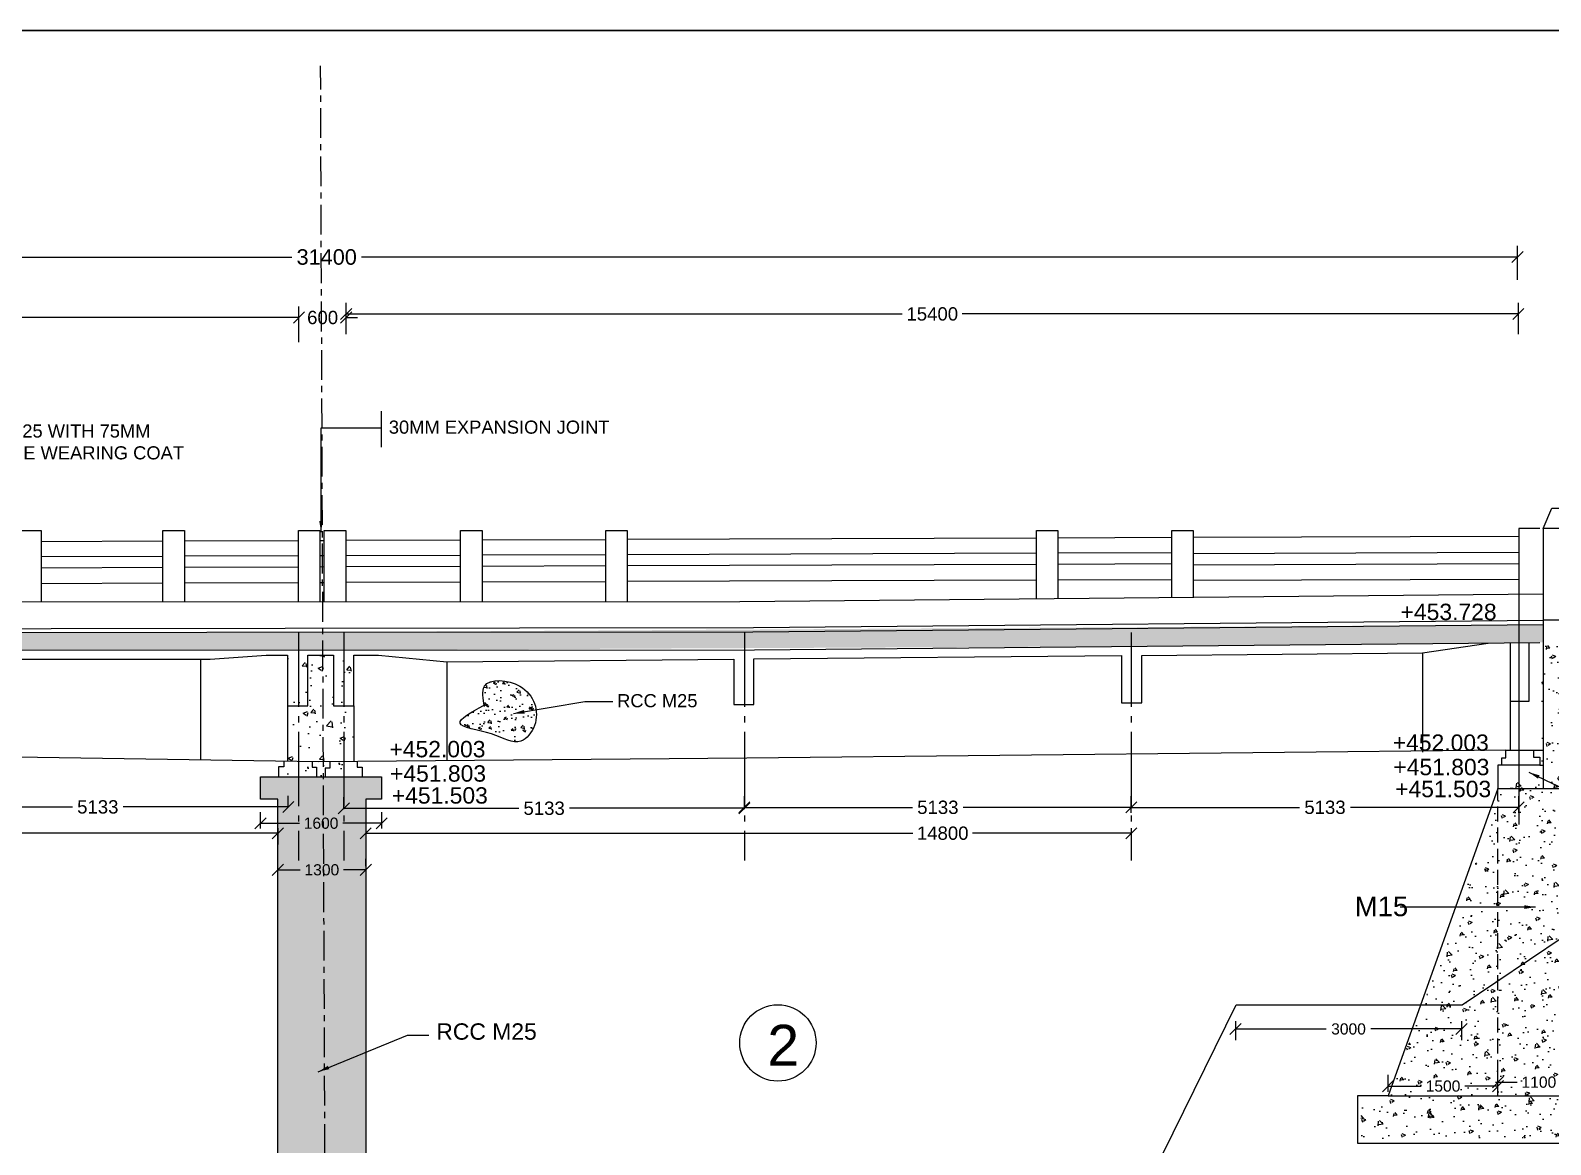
# Model space of a CAD drawing. Header units: inches. Extents: x 20221.8 to 20320.1, y 17529.5 to 17601.
# Drawn here: x 20250.09 to 20274.59, y 17582.99 to 17600.95 of the extents above; entities that cross this region are included whole.
import ezdxf

# ---------------------------------------------------------------- set-up
doc = ezdxf.new("R2010")
doc.units = ezdxf.units.IN
doc.header["$MEASUREMENT"] = 0
doc.linetypes.add('ACAD_ISO02W100', pattern=[15, 12, -3])
doc.linetypes.add('ACAD_ISO04W100', pattern=[30, 24, -3, 0, -3])
for name, color, linetype in [('DIMENSION', 255, 'Continuous'), ('DRAWING', 2, 'Continuous'), ('HATCH', 7, 'Continuous'), ('TEXT', 255, 'Continuous')]:
    doc.layers.add(name, color=color, linetype=linetype)
doc.styles.get("Standard").update_dxf_attribs({"font": 'arial.ttf'})
doc.dimstyles.get("Standard").update_dxf_attribs({"dimtxt": 0.18, "dimasz": 0.18, "dimexe": 0.18, "dimexo": 0.0625, "dimgap": 0.09, "dimtad": 0, "dimtih": 1, "dimtoh": 1, "dimdec": 4, "dimzin": 0, "dimdsep": 46, "dimtxsty": 'Standard', "dimblk": 'OBLIQUE', "dimcen": 0.09, "dimadec": 0, "dimazin": 0, "dimtfac": 1, "dimtdec": 4, "dimtofl": 0, "dimtmove": 0, "dimatfit": 3, "dimfxl": 1, "dimtolj": 1, "dimtzin": 0, "dimarcsym": 0})
pattern_1 = [(50, (0, 0), (0.717260183, -0.062752135), [0.075, -0.825]), (355, (0, 0), (-0.138751334, 0.752192134), [0.06, -0.66]), (100.4514, (0.0598, -0.0052), (0.578509382, 0.689439542), [0.06374019, -0.701142112]), (46.1842, (0, 0.2), (1.06724105, -0.165519014), [0.1125, -1.2375]), (96.6356, (0.0889, 0.1862), (0.934662706, 0.97411787), [0.09561029, -1.051713]), (351.1842, (0, 0.2), (0.934661945, 0.9741186), [0.09, -0.99]), (21, (0.1, 0.15), (0.596907052, -0.402618891), [0.075, -0.825]), (326, (0.1, 0.15), (0.243315332, 0.725150045), [0.06, -0.66]), (71.4514, (0.14974, 0.11645), (0.840222629, 0.322530497), [0.06374019, -0.701142112]), (37.5, (0, 0), (0.0121598553, 0.3328938538), [0, -0.652, 0, -0.67, 0, -0.6625]), (7.5, (0, 0), (0.2630695374, 0.394411712), [0, -0.382, 0, -0.637, 0, -0.2525]), (327.5, (-0.223, 0), (0.5338224362, -0.0225548717), [0, -0.25, 0, -0.78, 0, -1.035]), (317.5, (-0.323, 0), (0.583186169, 0.100104982), [0, -0.325, 0, -0.518, 0, -0.735])]

# ---------------------------------------------------------------- blocks, each defined once
blk = doc.blocks.new('_Oblique')
at = {"color": 0, "linetype": 'ByBlock', "lineweight": -2}
blk.add_line((-0.5, -0.5), (0.5, 0.5), dxfattribs=at)
blk = doc.blocks.new('*D97')
at = {"layer": 'Defpoints', "color": 0, "transparency": 16777216}
for p in [(20273.743, 17583.937), (20271.972, 17583.783), (20273.743, 17583.783)]:
    blk.add_point(p, dxfattribs=at)
at = {"layer": 'DIMENSION', "color": 0, "lineweight": -2, "transparency": 16777216}
for p, q in [((20271.972, 17583.846), (20271.972, 17584.117)), ((20273.743, 17583.846), (20273.743, 17584.117)), ((20271.972, 17583.937), (20272.508, 17583.937)), ((20273.743, 17583.937), (20273.208, 17583.937))]:
    blk.add_line(p, q, dxfattribs=at)
at = {"layer": 'DIMENSION', "color": 0, "lineweight": -2, "transparency": 16777216, "xscale": 0.18, "yscale": 0.18, "zscale": 0.18, "rotation": 180}
blk.add_blockref('_Oblique', (20271.972, 17583.937), dxfattribs=at)
at = {"layer": 'DIMENSION', "color": 0, "lineweight": -2, "transparency": 16777216, "xscale": 0.18, "yscale": 0.18, "zscale": 0.18}
blk.add_blockref('_Oblique', (20273.743, 17583.937), dxfattribs=at)
at = {"layer": 'DIMENSION', "color": 0, "transparency": 16777216, "insert": (20272.858, 17583.937), "char_height": 0.18, "attachment_point": 5}
blk.add_mtext('\\A1;1500', dxfattribs=at)
blk = doc.blocks.new('*D98')
at = {"layer": 'Defpoints', "color": 0, "transparency": 16777216}
for p in [(20275.062, 17584), (20273.743, 17583.783), (20275.062, 17583.783)]:
    blk.add_point(p, dxfattribs=at)
at = {"layer": 'DIMENSION', "color": 0, "lineweight": -2, "transparency": 16777216}
for p, q in [((20273.743, 17583.846), (20273.743, 17584.18)), ((20275.062, 17583.846), (20275.062, 17584.18)), ((20273.743, 17584), (20274.053, 17584)), ((20275.062, 17584), (20274.753, 17584))]:
    blk.add_line(p, q, dxfattribs=at)
at = {"layer": 'DIMENSION', "color": 0, "lineweight": -2, "transparency": 16777216, "xscale": 0.18, "yscale": 0.18, "zscale": 0.18, "rotation": 180}
blk.add_blockref('_Oblique', (20273.743, 17584), dxfattribs=at)
at = {"layer": 'DIMENSION', "color": 0, "lineweight": -2, "transparency": 16777216, "xscale": 0.18, "yscale": 0.18, "zscale": 0.18}
blk.add_blockref('_Oblique', (20275.062, 17584), dxfattribs=at)
at = {"layer": 'DIMENSION', "color": 0, "transparency": 16777216, "insert": (20274.403, 17584), "char_height": 0.18, "attachment_point": 5}
blk.add_mtext('\\A1;1100', dxfattribs=at)
blk = doc.blocks.new('*D100')
at = {"layer": 'Defpoints', "color": 0, "transparency": 16777216}
for p in [(20269.513, 17585.045), (20273.157, 17585.045), (20273.157, 17584.858)]:
    blk.add_point(p, dxfattribs=at)
at = {"layer": 'DIMENSION', "color": 0, "lineweight": -2, "transparency": 16777216}
for p, q in [((20269.513, 17584.983), (20269.513, 17584.678)), ((20269.513, 17584.858), (20270.977, 17584.858)), ((20273.157, 17584.858), (20271.693, 17584.858)), ((20273.157, 17584.983), (20273.157, 17584.678))]:
    blk.add_line(p, q, dxfattribs=at)
at = {"layer": 'DIMENSION', "color": 0, "lineweight": -2, "transparency": 16777216, "xscale": 0.18, "yscale": 0.18, "zscale": 0.18, "rotation": 180}
blk.add_blockref('_Oblique', (20269.513, 17584.858), dxfattribs=at)
at = {"layer": 'DIMENSION', "color": 0, "lineweight": -2, "transparency": 16777216, "xscale": 0.18, "yscale": 0.18, "zscale": 0.18}
blk.add_blockref('_Oblique', (20273.157, 17584.858), dxfattribs=at)
at = {"layer": 'DIMENSION', "color": 0, "transparency": 16777216, "insert": (20271.335, 17584.858), "char_height": 0.18, "attachment_point": 5}
blk.add_mtext('\\A1;3000', dxfattribs=at)
blk = doc.blocks.new('*D101')
at = {"layer": 'Defpoints', "color": 0, "transparency": 16777216}
for p in [(20267.834, 17588.43), (20267.834, 17588.282), (20274.078, 17588.282)]:
    blk.add_point(p, dxfattribs=at)
at = {"layer": 'DIMENSION', "color": 0, "lineweight": -2, "transparency": 16777216}
for p, q in [((20267.834, 17588.344), (20267.834, 17588.61)), ((20274.078, 17588.344), (20274.078, 17588.61)), ((20267.834, 17588.43), (20270.546, 17588.43)), ((20274.078, 17588.43), (20271.366, 17588.43))]:
    blk.add_line(p, q, dxfattribs=at)
at = {"layer": 'DIMENSION', "color": 0, "lineweight": -2, "transparency": 16777216, "xscale": 0.18, "yscale": 0.18, "zscale": 0.18, "rotation": 180}
blk.add_blockref('_Oblique', (20267.834, 17588.43), dxfattribs=at)
at = {"layer": 'DIMENSION', "color": 0, "lineweight": -2, "transparency": 16777216, "xscale": 0.18, "yscale": 0.18, "zscale": 0.18}
blk.add_blockref('_Oblique', (20274.078, 17588.43), dxfattribs=at)
at = {"layer": 'DIMENSION', "color": 0, "transparency": 16777216, "insert": (20270.956, 17588.43), "char_height": 0.2143, "attachment_point": 5}
blk.add_mtext('\\A1;5133', dxfattribs=at)
blk = doc.blocks.new('*D102')
at = {"layer": 'Defpoints', "color": 0, "transparency": 16777216}
for p in [(20255.497, 17588.157), (20255.497, 17588.013), (20267.834, 17588.157)]:
    blk.add_point(p, dxfattribs=at)
at = {"layer": 'DIMENSION', "color": 0, "lineweight": -2, "transparency": 16777216}
for p, q in [((20255.497, 17588.095), (20255.497, 17587.833)), ((20255.497, 17588.013), (20264.312, 17588.013)), ((20267.834, 17588.013), (20265.278, 17588.013)), ((20267.834, 17588.095), (20267.834, 17587.833))]:
    blk.add_line(p, q, dxfattribs=at)
at = {"layer": 'DIMENSION', "color": 0, "lineweight": -2, "transparency": 16777216, "xscale": 0.18, "yscale": 0.18, "zscale": 0.18, "rotation": 180}
blk.add_blockref('_Oblique', (20255.497, 17588.013), dxfattribs=at)
at = {"layer": 'DIMENSION', "color": 0, "lineweight": -2, "transparency": 16777216, "xscale": 0.18, "yscale": 0.18, "zscale": 0.18}
blk.add_blockref('_Oblique', (20267.834, 17588.013), dxfattribs=at)
at = {"layer": 'DIMENSION', "color": 0, "transparency": 16777216, "insert": (20264.795, 17588.013), "char_height": 0.2143, "attachment_point": 5}
blk.add_mtext('\\A1;14800', dxfattribs=at)
blk = doc.blocks.new('*D103')
at = {"layer": 'Defpoints', "color": 0, "transparency": 16777216}
for p in [(20261.599, 17588.43), (20261.599, 17588.353), (20267.834, 17588.353)]:
    blk.add_point(p, dxfattribs=at)
at = {"layer": 'DIMENSION', "color": 0, "lineweight": -2, "transparency": 16777216}
for p, q in [((20261.599, 17588.415), (20261.599, 17588.61)), ((20267.834, 17588.415), (20267.834, 17588.61)), ((20261.599, 17588.43), (20264.307, 17588.43)), ((20267.834, 17588.43), (20265.127, 17588.43))]:
    blk.add_line(p, q, dxfattribs=at)
at = {"layer": 'DIMENSION', "color": 0, "lineweight": -2, "transparency": 16777216, "xscale": 0.18, "yscale": 0.18, "zscale": 0.18, "rotation": 180}
blk.add_blockref('_Oblique', (20261.599, 17588.43), dxfattribs=at)
at = {"layer": 'DIMENSION', "color": 0, "lineweight": -2, "transparency": 16777216, "xscale": 0.18, "yscale": 0.18, "zscale": 0.18}
blk.add_blockref('_Oblique', (20267.834, 17588.43), dxfattribs=at)
at = {"layer": 'DIMENSION', "color": 0, "transparency": 16777216, "insert": (20264.717, 17588.43), "char_height": 0.2143, "attachment_point": 5}
blk.add_mtext('\\A1;5133', dxfattribs=at)
blk = doc.blocks.new('*D104')
at = {"layer": 'Defpoints', "color": 0, "transparency": 16777216}
for p in [(20255.145, 17588.415), (20255.145, 17588.338), (20261.599, 17588.338)]:
    blk.add_point(p, dxfattribs=at)
at = {"layer": 'DIMENSION', "color": 0, "lineweight": -2, "transparency": 16777216}
for p, q in [((20255.145, 17588.401), (20255.145, 17588.595)), ((20261.599, 17588.401), (20261.599, 17588.595)), ((20255.145, 17588.415), (20257.962, 17588.415)), ((20261.599, 17588.415), (20258.782, 17588.415))]:
    blk.add_line(p, q, dxfattribs=at)
at = {"layer": 'DIMENSION', "color": 0, "lineweight": -2, "transparency": 16777216, "xscale": 0.18, "yscale": 0.18, "zscale": 0.18, "rotation": 180}
blk.add_blockref('_Oblique', (20255.145, 17588.415), dxfattribs=at)
at = {"layer": 'DIMENSION', "color": 0, "lineweight": -2, "transparency": 16777216, "xscale": 0.18, "yscale": 0.18, "zscale": 0.18}
blk.add_blockref('_Oblique', (20261.599, 17588.415), dxfattribs=at)
at = {"layer": 'DIMENSION', "color": 0, "transparency": 16777216, "insert": (20258.372, 17588.415), "char_height": 0.2143, "attachment_point": 5}
blk.add_mtext('\\A1;5133', dxfattribs=at)
blk = doc.blocks.new('*D105')
at = {"layer": 'Defpoints', "color": 0, "transparency": 16777216}
for p in [(20253.801, 17588.027), (20255.754, 17588.174), (20255.754, 17588.027)]:
    blk.add_point(p, dxfattribs=at)
at = {"layer": 'DIMENSION', "color": 0, "lineweight": -2, "transparency": 16777216}
for p, q in [((20253.801, 17588.089), (20253.801, 17588.354)), ((20255.754, 17588.089), (20255.754, 17588.354)), ((20253.801, 17588.174), (20254.427, 17588.174)), ((20255.754, 17588.174), (20255.127, 17588.174))]:
    blk.add_line(p, q, dxfattribs=at)
at = {"layer": 'DIMENSION', "color": 0, "lineweight": -2, "transparency": 16777216, "xscale": 0.18, "yscale": 0.18, "zscale": 0.18, "rotation": 180}
blk.add_blockref('_Oblique', (20253.801, 17588.174), dxfattribs=at)
at = {"layer": 'DIMENSION', "color": 0, "lineweight": -2, "transparency": 16777216, "xscale": 0.18, "yscale": 0.18, "zscale": 0.18}
blk.add_blockref('_Oblique', (20255.754, 17588.174), dxfattribs=at)
at = {"layer": 'DIMENSION', "color": 0, "transparency": 16777216, "insert": (20254.777, 17588.174), "char_height": 0.18, "attachment_point": 5}
blk.add_mtext('\\A1;1600', dxfattribs=at)
blk = doc.blocks.new('*D106')
at = {"layer": 'Defpoints', "color": 0, "transparency": 16777216}
for p in [(20254.081, 17587.423), (20255.499, 17587.423), (20255.499, 17587.423)]:
    blk.add_point(p, dxfattribs=at)
at = {"layer": 'DIMENSION', "color": 0, "lineweight": -2, "transparency": 16777216}
for p, q in [((20254.081, 17587.485), (20254.081, 17587.603)), ((20255.499, 17587.485), (20255.499, 17587.603)), ((20254.081, 17587.423), (20254.44, 17587.423)), ((20255.499, 17587.423), (20255.14, 17587.423))]:
    blk.add_line(p, q, dxfattribs=at)
at = {"layer": 'DIMENSION', "color": 0, "lineweight": -2, "transparency": 16777216, "xscale": 0.18, "yscale": 0.18, "zscale": 0.18, "rotation": 180}
blk.add_blockref('_Oblique', (20254.081, 17587.423), dxfattribs=at)
at = {"layer": 'DIMENSION', "color": 0, "lineweight": -2, "transparency": 16777216, "xscale": 0.18, "yscale": 0.18, "zscale": 0.18}
blk.add_blockref('_Oblique', (20255.499, 17587.423), dxfattribs=at)
at = {"layer": 'DIMENSION', "color": 0, "transparency": 16777216, "insert": (20254.79, 17587.423), "char_height": 0.18, "attachment_point": 5}
blk.add_mtext('\\A1;1300', dxfattribs=at)
blk = doc.blocks.new('*D109')
at = {"layer": 'Defpoints', "color": 0, "transparency": 16777216}
for p in [(20248.109, 17588.374), (20254.249, 17588.437), (20254.249, 17588.374)]:
    blk.add_point(p, dxfattribs=at)
at = {"layer": 'DIMENSION', "color": 0, "lineweight": -2, "transparency": 16777216}
for p, q in [((20248.109, 17588.436), (20248.109, 17588.617)), ((20254.249, 17588.436), (20254.249, 17588.617)), ((20248.109, 17588.437), (20250.769, 17588.437)), ((20254.249, 17588.437), (20251.589, 17588.437))]:
    blk.add_line(p, q, dxfattribs=at)
at = {"layer": 'DIMENSION', "color": 0, "lineweight": -2, "transparency": 16777216, "xscale": 0.18, "yscale": 0.18, "zscale": 0.18, "rotation": 180}
blk.add_blockref('_Oblique', (20248.109, 17588.437), dxfattribs=at)
at = {"layer": 'DIMENSION', "color": 0, "lineweight": -2, "transparency": 16777216, "xscale": 0.18, "yscale": 0.18, "zscale": 0.18}
blk.add_blockref('_Oblique', (20254.249, 17588.437), dxfattribs=at)
at = {"layer": 'DIMENSION', "color": 0, "transparency": 16777216, "insert": (20251.179, 17588.437), "char_height": 0.2143, "attachment_point": 5}
blk.add_mtext('\\A1;5133', dxfattribs=at)
blk = doc.blocks.new('*D110')
at = {"layer": 'Defpoints', "color": 0, "transparency": 16777216}
for p in [(20236.071, 17588.157), (20236.071, 17588.013), (20254.081, 17588.157)]:
    blk.add_point(p, dxfattribs=at)
at = {"layer": 'DIMENSION', "color": 0, "lineweight": -2, "transparency": 16777216}
for p, q in [((20236.071, 17588.095), (20236.071, 17587.833)), ((20236.071, 17588.013), (20244.975, 17588.013)), ((20254.081, 17588.013), (20245.94, 17588.013)), ((20254.081, 17588.095), (20254.081, 17587.833))]:
    blk.add_line(p, q, dxfattribs=at)
at = {"layer": 'DIMENSION', "color": 0, "lineweight": -2, "transparency": 16777216, "xscale": 0.18, "yscale": 0.18, "zscale": 0.18, "rotation": 180}
blk.add_blockref('_Oblique', (20236.071, 17588.013), dxfattribs=at)
at = {"layer": 'DIMENSION', "color": 0, "lineweight": -2, "transparency": 16777216, "xscale": 0.18, "yscale": 0.18, "zscale": 0.18}
blk.add_blockref('_Oblique', (20254.081, 17588.013), dxfattribs=at)
at = {"layer": 'DIMENSION', "color": 0, "transparency": 16777216, "insert": (20245.457, 17588.013), "char_height": 0.2143, "attachment_point": 5}
blk.add_mtext('\\A1;14800', dxfattribs=at)
blk = doc.blocks.new('*D131')
at = {"layer": 'Defpoints', "color": 0, "transparency": 16777216}
for p in [(20254.421, 17596.325), (20235.69, 17595.866), (20254.421, 17595.866)]:
    blk.add_point(p, dxfattribs=at)
at = {"layer": 'DIMENSION', "color": 0, "lineweight": -2, "transparency": 16777216}
for p, q in [((20235.69, 17595.928), (20235.69, 17596.505)), ((20254.421, 17595.928), (20254.421, 17596.505)), ((20235.69, 17596.325), (20244.573, 17596.325)), ((20254.421, 17596.325), (20245.538, 17596.325))]:
    blk.add_line(p, q, dxfattribs=at)
at = {"layer": 'DIMENSION', "color": 0, "lineweight": -2, "transparency": 16777216, "xscale": 0.18, "yscale": 0.18, "zscale": 0.18, "rotation": 180}
blk.add_blockref('_Oblique', (20235.69, 17596.325), dxfattribs=at)
at = {"layer": 'DIMENSION', "color": 0, "lineweight": -2, "transparency": 16777216, "xscale": 0.18, "yscale": 0.18, "zscale": 0.18}
blk.add_blockref('_Oblique', (20254.421, 17596.325), dxfattribs=at)
at = {"layer": 'DIMENSION', "color": 0, "transparency": 16777216, "insert": (20245.055, 17596.325), "char_height": 0.2143, "attachment_point": 5}
blk.add_mtext('\\A1;15400', dxfattribs=at)
blk = doc.blocks.new('*D132')
at = {"layer": 'Defpoints', "color": 0, "transparency": 16777216}
for p in [(20255.182, 17596.325), (20254.421, 17595.994), (20255.182, 17595.994)]:
    blk.add_point(p, dxfattribs=at)
at = {"layer": 'DIMENSION', "color": 0, "lineweight": -2, "transparency": 16777216}
for p, q in [((20254.421, 17596.057), (20254.421, 17596.505)), ((20255.182, 17596.057), (20255.182, 17596.505)), ((20254.421, 17596.325), (20254.241, 17596.325)), ((20255.182, 17596.325), (20255.362, 17596.325))]:
    blk.add_line(p, q, dxfattribs=at)
at = {"layer": 'DIMENSION', "color": 0, "lineweight": -2, "transparency": 16777216, "xscale": 0.18, "yscale": 0.18, "zscale": 0.18}
blk.add_blockref('_Oblique', (20254.421, 17596.325), dxfattribs=at)
at = {"layer": 'DIMENSION', "color": 0, "lineweight": -2, "transparency": 16777216, "xscale": 0.18, "yscale": 0.18, "zscale": 0.18, "rotation": 180}
blk.add_blockref('_Oblique', (20255.182, 17596.325), dxfattribs=at)
at = {"layer": 'DIMENSION', "color": 0, "transparency": 16777216, "insert": (20254.802, 17596.325), "char_height": 0.2143, "attachment_point": 5}
blk.add_mtext('\\A1;600', dxfattribs=at)
blk = doc.blocks.new('*D133')
at = {"layer": 'Defpoints', "color": 0, "transparency": 16777216}
for p in [(20274.072, 17596.383), (20255.182, 17595.994), (20274.072, 17595.994)]:
    blk.add_point(p, dxfattribs=at)
at = {"layer": 'DIMENSION', "color": 0, "lineweight": -2, "transparency": 16777216}
for p, q in [((20255.182, 17596.057), (20255.182, 17596.563)), ((20255.182, 17596.383), (20264.144, 17596.383)), ((20274.072, 17596.383), (20265.11, 17596.383)), ((20274.072, 17596.057), (20274.072, 17596.563))]:
    blk.add_line(p, q, dxfattribs=at)
at = {"layer": 'DIMENSION', "color": 0, "lineweight": -2, "transparency": 16777216, "xscale": 0.18, "yscale": 0.18, "zscale": 0.18, "rotation": 180}
blk.add_blockref('_Oblique', (20255.182, 17596.383), dxfattribs=at)
at = {"layer": 'DIMENSION', "color": 0, "lineweight": -2, "transparency": 16777216, "xscale": 0.18, "yscale": 0.18, "zscale": 0.18}
blk.add_blockref('_Oblique', (20274.072, 17596.383), dxfattribs=at)
at = {"layer": 'DIMENSION', "color": 0, "transparency": 16777216, "insert": (20264.627, 17596.383), "char_height": 0.2143, "attachment_point": 5}
blk.add_mtext('\\A1;15400', dxfattribs=at)
blk = doc.blocks.new('*D134')
at = {"layer": 'Defpoints', "color": 0, "transparency": 16777216}
for p in [(20274.058, 17597.3), (20235.678, 17596.87), (20274.058, 17596.87)]:
    blk.add_point(p, dxfattribs=at)
at = {"layer": 'DIMENSION', "color": 0, "lineweight": -2, "transparency": 16777216}
for p, q in [((20235.678, 17596.932), (20235.678, 17597.48)), ((20274.058, 17596.932), (20274.058, 17597.48)), ((20235.678, 17597.3), (20254.308, 17597.3)), ((20274.058, 17597.3), (20255.428, 17597.3))]:
    blk.add_line(p, q, dxfattribs=at)
at = {"layer": 'DIMENSION', "color": 0, "lineweight": -2, "transparency": 16777216, "xscale": 0.18, "yscale": 0.18, "zscale": 0.18, "rotation": 180}
blk.add_blockref('_Oblique', (20235.678, 17597.3), dxfattribs=at)
at = {"layer": 'DIMENSION', "color": 0, "lineweight": -2, "transparency": 16777216, "xscale": 0.18, "yscale": 0.18, "zscale": 0.18}
blk.add_blockref('_Oblique', (20274.058, 17597.3), dxfattribs=at)
at = {"layer": 'DIMENSION', "color": 0, "transparency": 16777216, "insert": (20254.868, 17597.3), "char_height": 0.25, "attachment_point": 5}
blk.add_mtext('\\A1;31400', dxfattribs=at)

msp = doc.modelspace()

# ---------------------------------------------------------------- hatches: boundary and pattern name
at = {"layer": 'HATCH'}
h = msp.add_hatch(dxfattribs=at)
h.set_pattern_fill('AR-CONC', color=256, scale=0.1, style=0)
h.set_pattern_definition(pattern_1)
h.paths.add_polyline_path([(20235.32752, 17591.24292), (20254.80573, 17591.2536), (20274.47361, 17591.37535), (20274.47818, 17591.091), (20267.83395, 17591.0256), (20255.02275, 17590.96571), (20247.95521, 17590.96184), (20235.32708, 17590.9552)])
h = msp.add_hatch(dxfattribs=at)
h.set_pattern_fill('AR-CONC', color=256, scale=0.076, style=0)
h.set_pattern_definition([(130, (39498.009, 879.34216), (-0.545117739, -0.0476916226), [0.057, -0.627]), (185, (39498.009, 879.34216), (0.105451014, 0.571666022), [0.0456, -0.5016]), (79.5486, (39497.96356, 879.3382), (-0.43966713, 0.523974052), [0.048442544, -0.532868005]), (133.8158, (39498.009, 879.49416), (-0.811103197, -0.125794451), [0.0855, -0.9405]), (83.3644, (39497.9414, 879.4837), (-0.710343656, 0.740329582), [0.07266382, -0.79930188]), (188.8158, (39498.009, 879.4942), (-0.710343078, 0.740330137), [0.0684, -0.7524]), (159, (39497.933, 879.45616), (-0.45364936, -0.305990357), [0.057, -0.627]), (214, (39497.933, 879.45616), (-0.184919652, 0.551114034), [0.0456, -0.5016]), (108.5486, (39497.8952, 879.43066), (-0.638569198, 0.245123177), [0.048442544, -0.532868005]), (142.5, (39498.009, 879.34216), (-0.00924149, 0.2529993289), [0, -0.49552, 0, -0.5092, 0, -0.5035]), (172.5, (39498.009, 879.34216), (-0.1999328485, 0.299752901), [0, -0.29032, 0, -0.48412, 0, -0.1919]), (212.5, (39498.17847, 879.34216), (-0.4057050515, -0.0171417025), [0, -0.19, 0, -0.5928, 0, -0.7866]), (222.5, (39498.25447, 879.34216), (-0.4432214887, 0.0760797866), [0, -0.247, 0, -0.39368, 0, -0.5586])])
h.paths.add_polyline_path([(20276.30976, 17583.09758), (20271.53429, 17583.09758), (20271.53429, 17583.8086), (20272.00334, 17583.8086), (20273.74151, 17588.49873), (20273.80056, 17588.84737), (20274.45117, 17588.84737), (20274.44826, 17590.7496), (20274.44774, 17591.09133), (20275.03165, 17591.06884), (20275.02788, 17588.36306), (20275.84006, 17583.8086), (20276.30976, 17583.8086)])
h = msp.add_hatch(dxfattribs=at)
h.set_pattern_fill('AR-CONC', color=256, scale=0.1, style=0)
h.set_pattern_definition(pattern_1)
h.paths.add_polyline_path([(20254.23563, 17590.88488), (20255.30592, 17590.88488), (20255.30592, 17589.25865), (20255.35944, 17588.92296), (20254.23546, 17588.92296), (20254.23563, 17589.17195)])
h = msp.add_hatch(dxfattribs=at)
h.set_pattern_fill('AR-CONC', color=256, scale=0.05, style=0)
h.set_pattern_definition([(50, (0, 0), (0.3586300913, -0.0313760675), [0.0375, -0.4125]), (355, (0, 0), (-0.069375667, 0.376096067), [0.03, -0.33]), (100.4514, (0.0299, -0.0026), (0.289254691, 0.344719771), [0.031870095, -0.350571056]), (46.1842, (0, 0.1), (0.533620524, -0.082759507), [0.05625, -0.61875]), (96.6356, (0.04447, 0.0931), (0.467331353, 0.487058935), [0.047805144, -0.5258565]), (351.1842, (0, 0.1), (0.467330973, 0.4870593), [0.045, -0.495]), (21, (0.05, 0.075), (0.298453526, -0.2013094453), [0.0375, -0.4125]), (326, (0.05, 0.075), (0.121657666, 0.3625750225), [0.03, -0.33]), (71.4514, (0.07487, 0.05822), (0.4201113143, 0.1612652484), [0.031870095, -0.350571056]), (37.5, (0, 0), (0.00607992766, 0.1664469269), [0, -0.326, 0, -0.335, 0, -0.33125]), (7.5, (0, 0), (0.1315347687, 0.197205856), [0, -0.191, 0, -0.3185, 0, -0.12625]), (327.5, (-0.1115, 0), (0.2669112181, -0.0112774359), [0, -0.125, 0, -0.39, 0, -0.5175]), (317.5, (-0.1615, 0), (0.2915930847, 0.0500524912), [0, -0.1625, 0, -0.259, 0, -0.3675])])
edge = h.paths.add_edge_path()
edge.add_spline(control_points=[(20257.41008, 17590.05488), (20257.38682, 17590.18018), (20257.32281, 17590.5251), (20258.13521, 17590.47364), (20258.34583, 17589.84791), (20257.96475, 17589.3774), (20257.56164, 17589.6618), (20256.78316, 17589.73112), (20257.19997, 17589.96369), (20257.39572, 17590.07291)], knot_values=[0, 0, 0, 0, 0.32649198, 0.89875772, 1.57151839, 1.90658527, 2.39373891, 2.93078862, 3.40631695, 3.40631695, 3.40631695, 3.40631695], degree=3, periodic=0)
h = msp.add_hatch(dxfattribs=at)
h.set_pattern_fill('AR-CONC', color=256, scale=0.1, style=0)
h.set_pattern_definition(pattern_1)
h.paths.add_polyline_path([(20255.49902, 17588.56013), (20255.75351, 17588.56013), (20255.75351, 17588.92296), (20253.80083, 17588.92296), (20253.80083, 17588.56013), (20254.08067, 17588.56013), (20254.08067, 17577.83876), (20255.49902, 17577.83876)])
h.paths.add_polyline_path([(20255.49902, 17577.83876), (20254.08067, 17577.83876), (20254.08067, 17572.06928), (20255.49902, 17572.06928)])

# ---------------------------------------------------------------- linework, layer by layer
at = {"layer": 'DIMENSION'}
msp.add_lwpolyline([(20255.74359, 17594.8181), (20255.74359, 17594.23698)], dxfattribs=at)
msp.add_circle((20262.13883, 17584.63301), 0.61537, dxfattribs=at)
at = {"layer": 'DRAWING'}
msp.add_line((20319.68131, 17600.95378), (20221.83246, 17600.95378), dxfattribs=at)
for points in [[(20271.97236, 17583.78321), (20271.4795, 17583.78321), (20271.4795, 17583.01992), (20276.45371, 17583.01992), (20276.45371, 17583.79121), (20275.95674, 17583.79121), (20275.06207, 17588.73878), (20275.06207, 17592.92373), (20274.47361, 17592.92373), (20274.61389, 17593.25504), (20274.87718, 17593.25504), (20275.06207, 17592.92373)], [(20274.41864, 17592.92373), (20274.07826, 17592.92373), (20274.07826, 17591.87813), (20274.07826, 17588.1535)], [(20274.47361, 17592.92373), (20274.47361, 17588.73703)], [(20249.92035, 17592.89232), (20250.26545, 17592.89232)], [(20250.26545, 17592.89232), (20250.26545, 17591.74493)], [(20252.22876, 17592.71952), (20250.26545, 17592.71248)], [(20252.22876, 17591.74601), (20252.22876, 17592.89232)], [(20252.22876, 17592.89232), (20252.57387, 17592.89232)], [(20252.57387, 17592.89232), (20252.57387, 17591.7462)], [(20254.41252, 17592.72736), (20252.57387, 17592.72076)], [(20254.41252, 17591.7472), (20254.41252, 17592.89232)], [(20254.41252, 17592.89232), (20254.75763, 17592.89232)], [(20254.75763, 17592.89232), (20254.75763, 17591.74739)], [(20254.82853, 17592.72885), (20254.75763, 17592.7286)], [(20254.82853, 17591.74743), (20254.82853, 17592.89232)], [(20254.82853, 17592.89232), (20255.17363, 17592.89232)], [(20255.17363, 17592.89232), (20255.17363, 17591.74762)], [(20257.0261, 17592.73673), (20255.17363, 17592.73009)], [(20257.0261, 17591.74864), (20257.0261, 17592.89232)], [(20257.0261, 17592.89232), (20257.37121, 17592.89232)], [(20257.37121, 17592.89232), (20257.37121, 17591.74883)], [(20259.36489, 17592.74512), (20257.37121, 17592.73797)], [(20259.36489, 17591.74992), (20259.36489, 17592.89232)], [(20259.36489, 17592.89232), (20259.70999, 17592.89232)], [(20259.70999, 17592.89232), (20259.70999, 17591.75011)], [(20266.30707, 17592.77003), (20259.70999, 17592.74636)], [(20266.30707, 17591.79535), (20266.30707, 17592.89232)], [(20266.30707, 17592.89232), (20266.65218, 17592.89232)], [(20266.65218, 17592.89232), (20266.65218, 17591.79855)], [(20268.48761, 17592.77785), (20266.65218, 17592.77126)], [(20268.48761, 17591.81554), (20268.48761, 17592.89232)], [(20268.48761, 17592.89232), (20268.83271, 17592.89232)], [(20268.83271, 17592.89232), (20268.83271, 17591.81873)], [(20274.07596, 17592.79695), (20268.83271, 17592.77909)], [(20252.22876, 17592.47533), (20250.26545, 17592.46829)], [(20254.41252, 17592.48317), (20252.57387, 17592.47657)], [(20254.82853, 17592.48466), (20254.75763, 17592.48441)], [(20257.0261, 17592.49254), (20255.17363, 17592.4859)], [(20259.36489, 17592.50093), (20257.37121, 17592.49378)], [(20266.30707, 17592.52584), (20259.70999, 17592.50217)], [(20268.48761, 17592.53366), (20266.65218, 17592.52708)], [(20274.07596, 17592.5357), (20268.83271, 17592.51784)], [(20252.22876, 17592.29538), (20250.26545, 17592.28834)], [(20254.41252, 17592.30322), (20252.57387, 17592.29662)], [(20254.82853, 17592.30471), (20254.75763, 17592.30445)], [(20257.0261, 17592.31259), (20255.17363, 17592.30595)], [(20259.36489, 17592.32098), (20257.37121, 17592.31383)], [(20266.30707, 17592.34588), (20259.70999, 17592.32222)], [(20268.48761, 17592.35371), (20266.65218, 17592.34712)], [(20274.07596, 17592.35372), (20268.83271, 17592.33586)], [(20252.22876, 17592.04153), (20250.26545, 17592.03448)], [(20254.41252, 17592.04936), (20252.57387, 17592.04276)], [(20254.82853, 17592.05085), (20254.75763, 17592.0506)], [(20257.0261, 17592.05874), (20255.17363, 17592.05209)], [(20259.36489, 17592.06713), (20257.37121, 17592.05997)], [(20266.30707, 17592.09203), (20259.70999, 17592.06836)], [(20268.48761, 17592.09985), (20266.65218, 17592.09327)], [(20274.07596, 17592.10361), (20268.83271, 17592.08575)], [(20235.70545, 17591.73694), (20261.52745, 17591.75111)], [(20261.52745, 17591.75111), (20274.47361, 17591.87096)], [(20247.90925, 17571.94672), (20261.95127, 17571.94672), (20265.37267, 17578.95104), (20265.99831, 17578.95104), (20265.99831, 17579.06755), (20266.48206, 17579.06755), (20269.52522, 17585.2489), (20273.16429, 17585.2489), (20282.39269, 17591.4588)], [(20261.74374, 17591.3294), (20274.47361, 17591.44725)], [(20275.07427, 17591.44725), (20274.47361, 17591.44725)], [(20235.32752, 17591.24292), (20261.73344, 17591.2574)], [(20235.3276, 17591.29124), (20261.74374, 17591.3294)], [(20261.73344, 17591.2574), (20274.47361, 17591.37535)], [(20248.28115, 17590.96201), (20261.76434, 17590.96941)], [(20261.76434, 17590.96941), (20274.41864, 17591.08656)], [(20268.00252, 17590.87851), (20272.52771, 17590.91923), (20273.58592, 17591.07885)], [(20273.94537, 17589.35368), (20273.94537, 17591.08218), (20274.41864, 17591.08656)], [(20273.94537, 17590.13987), (20274.24775, 17590.13987), (20274.24775, 17591.08498)], [(20248.28115, 17590.82079), (20252.98724, 17590.82079), (20253.8919, 17590.88488), (20254.23563, 17590.88488)], [(20252.83229, 17590.82079), (20252.83229, 17589.19331)], [(20254.23563, 17590.88488), (20254.23563, 17590.0684), (20254.56157, 17590.0684), (20254.56157, 17590.88488)], [(20254.56157, 17590.88488), (20254.97998, 17590.88488)], [(20254.97998, 17590.88488), (20254.97998, 17590.0684), (20255.30592, 17590.0684), (20255.30592, 17590.88488)], [(20255.30592, 17590.88488), (20255.70317, 17590.88488), (20256.80142, 17590.77772), (20261.42761, 17590.81935)], [(20256.80142, 17590.77772), (20256.80142, 17589.18222)], [(20261.42761, 17590.81935), (20261.42761, 17590.08961), (20261.75355, 17590.08961), (20261.75355, 17590.82228)], [(20261.75355, 17590.82228), (20267.67658, 17590.87558)], [(20267.67658, 17590.87558), (20267.67658, 17590.11692), (20268.00252, 17590.11692), (20268.00252, 17590.87851)], [(20272.52771, 17590.91923), (20272.52771, 17589.32264)], [(20254.23563, 17590.0684), (20254.23563, 17589.17195)], [(20255.30592, 17590.0684), (20255.30592, 17589.16916)], [(20273.87101, 17589.35368), (20261.64126, 17589.2245), (20254.74265, 17589.16424), (20248.10955, 17589.26517), (20241.97779, 17589.23879), (20235.91226, 17589.21072)], [(20274.41864, 17589.23985), (20274.41864, 17589.11083), (20273.74303, 17589.11083), (20273.74303, 17588.73703), (20275.06207, 17588.73703)], [(20273.80646, 17589.11083), (20273.80646, 17589.23025), (20273.87101, 17589.23025), (20273.87101, 17589.35368), (20274.31734, 17589.35368), (20274.31734, 17589.23985), (20274.41864, 17589.23985)], [(20274.31734, 17589.35368), (20274.47361, 17589.35368)], [(20254.17611, 17589.17286), (20254.17611, 17589.08254), (20254.08959, 17589.08254), (20254.08959, 17588.92296)], [(20254.63474, 17589.16588), (20254.63474, 17589.07641), (20254.70178, 17589.07641), (20254.70178, 17588.92296)], [(20254.91804, 17589.16577), (20254.91804, 17589.06166), (20254.84258, 17589.06166), (20254.84258, 17588.92296)], [(20255.35944, 17589.16963), (20255.35944, 17589.07579), (20255.43961, 17589.07579), (20255.43961, 17588.92296)], [(20274.41864, 17589.11083), (20274.47064, 17589.11083)], [(20254.08067, 17571.48975), (20254.08067, 17588.56013), (20253.80083, 17588.56013), (20253.80083, 17588.92296), (20255.75351, 17588.92296), (20255.75351, 17588.56013), (20255.49902, 17588.56013), (20255.49902, 17571.51878)], [(20273.74303, 17588.73703), (20271.97236, 17583.78321)], [(20271.97236, 17583.78321), (20275.95674, 17583.78321)]]:
    msp.add_lwpolyline(points, dxfattribs=at)
at = {"layer": 'DRAWING', "linetype": 'ACAD_ISO04W100', "ltscale": 0.05}
for points in [[(20254.41127, 17591.24993), (20254.41127, 17587.57303)], [(20255.14489, 17591.24993), (20255.14489, 17587.57303)], [(20261.59939, 17591.24993), (20261.59939, 17587.57303)], [(20267.83395, 17591.24993), (20267.83395, 17587.57303)]]:
    msp.add_lwpolyline(points, dxfattribs=at)
at = {"layer": 'DRAWING', "linetype": 'ACAD_ISO02W100', "ltscale": 0.02}
msp.add_lwpolyline([(20273.74303, 17583.78321), (20273.74303, 17588.73703)], dxfattribs=at)
at = {"layer": 'HATCH'}
msp.add_lwpolyline([(20221.83246, 17600.95378), (20319.68131, 17600.95378), (20319.68131, 17534.227), (20221.83246, 17534.227)], close=True, dxfattribs=at)
msp.add_spline([(20257.41008, 17590.05488), (20257.41008, 17590.38138), (20257.98234, 17590.38138), (20258.2165, 17589.75068), (20257.99783, 17589.49681), (20257.52488, 17589.61359), (20257.01633, 17589.78622), (20257.39572, 17590.07291)], degree=3, dxfattribs=at)

# ---------------------------------------------------------------- texts
at = {"layer": 'TEXT', "attachment_point": 1}
for s, insert, char_height, width in [('30MM EXPANSION JOINT', (20255.86921, 17594.66451), 0.2112, 4.832256), ('RCC SLAB IN M25 WITH 75MM THICK AVERAGE WEARING COAT IN CC M30', (20247.78179, 17594.60264), 0.2112, 4.832256), ('+453.728', (20272.17386, 17591.71286), 0.264, 6.04032), ('RCC M25', (20259.54805, 17590.25553), 0.2112, 4.832256), ('+452.003', (20255.87849, 17589.50103), 0.264, 6.04032), ('+452.003', (20272.04771, 17589.60499), 0.264, 6.04032), ('+451.803', (20255.88807, 17589.10871), 0.264, 6.04032), ('+451.803', (20272.05729, 17589.21266), 0.264, 6.04032), ('+451.503', (20255.91681, 17588.75466), 0.264, 6.04032), ('+451.503', (20272.08604, 17588.85861), 0.264, 6.04032), ('M15', (20271.43556, 17586.99291), 0.3168, 7.248384), ('RCC M25', (20256.63452, 17584.94899), 0.264, 6.04032), ('2', (20261.96882, 17584.92569), 0.66, 15.1008)]:
    msp.add_mtext(s, dxfattribs=dict(at, insert=insert, char_height=char_height, width=width))

# ---------------------------------------------------------------- dimensions: what is measured, and where the dimension line sits
at = {"layer": 'DIMENSION'}
for base, p1, p2, text, override, picture, middle in [((20274.05843, 17597.29986), (20235.67752, 17596.86957), (20274.05843, 17596.86957), '31400', {"dimtxt": 0.25}, '*D134', (20254.86798, 17597.29986)), ((20254.4212, 17596.32508), (20235.68971, 17595.86569), (20254.4212, 17595.86569), '15400', {"dimtxt": 0.214286}, '*D131', (20245.05545, 17596.32508)), ((20255.18215, 17596.32508), (20254.4212, 17595.9943), (20255.18215, 17595.9943), '600', {"dimtxt": 0.214286}, '*D132', (20254.80167, 17596.32508)), ((20274.07221, 17596.38339), (20255.18215, 17595.9943), (20274.07221, 17595.9943), '15400', {"dimtxt": 0.214286}, '*D133', (20264.62718, 17596.38339)), ((20255.14489, 17588.41507), (20261.59939, 17588.33802), (20255.14489, 17588.33802), '5133', {"dimtxt": 0.214286}, '*D104', (20258.37214, 17588.41507)), ((20261.59939, 17588.42992), (20267.83395, 17588.35287), (20261.59939, 17588.35287), '5133', {"dimtxt": 0.214286}, '*D103', (20264.71667, 17588.42992))]:
    dim = msp.add_linear_dim(base=base, p1=p1, p2=p2, text=text, dimstyle='Standard', override=override, dxfattribs=at)
    dim.commit()
    dim.dimension.update_dxf_attribs({"geometry": picture, "text_midpoint": middle})
for p1, p2, distance, picture, middle in [((20248.10933, 17588.37372), (20254.24855, 17588.37372), 0.06347, '*D109', (20251.17894, 17588.43719)), ((20274.07826, 17588.28163), (20267.83395, 17588.28163), -0.14829, '*D101', (20270.95611, 17588.42992))]:
    dim = msp.add_aligned_dim(p1=p1, p2=p2, distance=distance, text='5133', dimstyle='Standard', override={"dimtxt": 0.214286}, dxfattribs=at)
    dim.commit()
    dim.dimension.update_dxf_attribs({"geometry": picture, "text_midpoint": middle})
for p1, p2, distance, text, picture, middle in [((20253.80083, 17588.02682), (20255.75351, 17588.02682), 0.14736, '1600', '*D105', (20254.77717, 17588.17418)), ((20254.08067, 17587.42285), (20255.49902, 17587.42285), 0, '1300', '*D106', (20254.78985, 17587.42285))]:
    dim = msp.add_aligned_dim(p1=p1, p2=p2, distance=distance, text=text, dimstyle='Standard', dxfattribs=at)
    dim.commit()
    dim.dimension.update_dxf_attribs({"geometry": picture, "text_midpoint": middle})
for base, p1, p2, picture, middle in [((20236.07104, 17588.01317), (20254.08067, 17588.15747), (20236.07104, 17588.15747), '*D110', (20245.45737, 17588.01317)), ((20255.49669, 17588.01317), (20267.83395, 17588.15747), (20255.49669, 17588.15747), '*D102', (20264.795, 17588.01317))]:
    dim = msp.add_linear_dim(base=base, p1=p1, p2=p2, text='14800', dimstyle='Standard', override={"dimtxt": 0.214286}, dxfattribs=at)
    dim.commit()
    dim.dimension.update_dxf_attribs({"geometry": picture, "text_midpoint": middle, "dimtype": 160})
for base, p1, p2, text, picture, middle in [((20273.15709, 17584.8579), (20269.51287, 17585.04541), (20273.15709, 17585.04541), '3000', '*D100', (20271.33498, 17584.8579)), ((20273.74303, 17583.93693), (20271.97236, 17583.78321), (20273.74303, 17583.78321), '1500', '*D97', (20272.8577, 17583.93693)), ((20275.06207, 17584.00041), (20273.74303, 17583.78321), (20275.06207, 17583.78321), '1100', '*D98', (20274.40255, 17584.00041))]:
    dim = msp.add_linear_dim(base=base, p1=p1, p2=p2, text=text, dimstyle='Standard', dxfattribs=at)
    dim.commit()
    dim.dimension.update_dxf_attribs({"geometry": picture, "text_midpoint": middle})

# ---------------------------------------------------------------- leaders
for points in [[(20254.77679, 17592.86612), (20254.77679, 17594.54536), (20255.73377, 17594.54536)], [(20257.8757, 17589.94208), (20259.02939, 17590.13769), (20259.48038, 17590.13769)], [(20274.23978, 17588.99709), (20275.67084, 17588.30799), (20276.77594, 17588.30799)], [(20274.34985, 17586.82274), (20272.16727, 17586.82274)], [(20254.73255, 17584.16988), (20256.16995, 17584.75675), (20256.51377, 17584.75675)]]:
    msp.add_leader(points, dimstyle='Standard', override={"dimgap": 0.09, "dimtad": 0}, dxfattribs=at)
at = {"layer": 'DRAWING', "linetype": 'ACAD_ISO04W100', "ltscale": 0.02}
msp.add_leader([(20254.96343, 17551.64244), (20254.76939, 17600.38186)], dimstyle='Standard', override={"dimgap": 0.09, "dimtad": 0}, dxfattribs=at)

doc.saveas('drawing.dxf')
